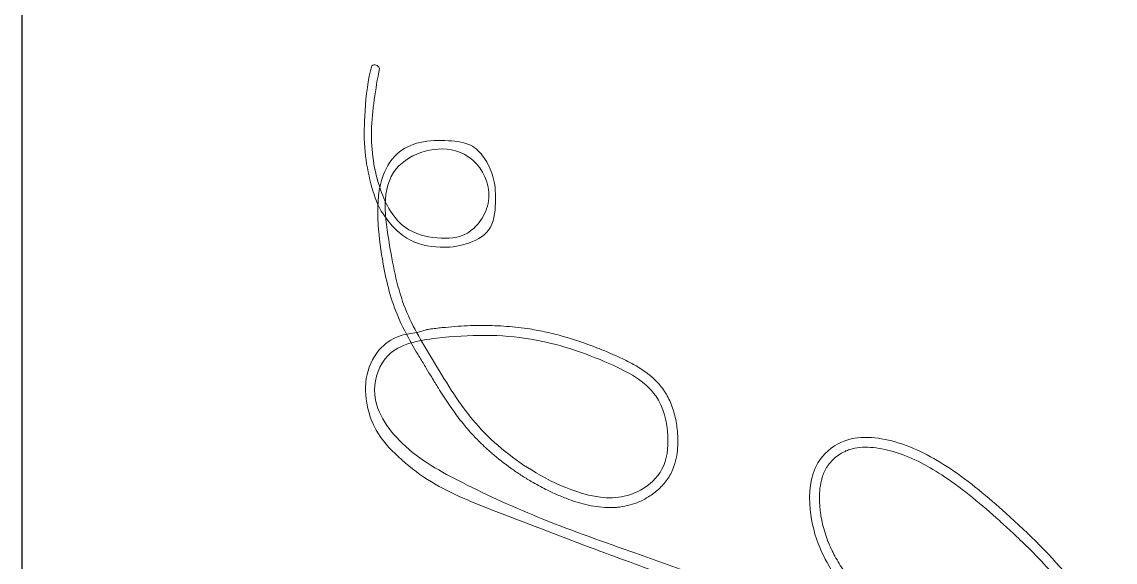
# Model space of a CAD drawing. Header units: inches. Extents: x 274208 to 641690, y -81912 to 129129.
# Drawn here: x 466348.5 to 466617.2, y -19081.4 to -18948.6 of the extents above; entities that cross this region are included whole.
import ezdxf

# ---------------------------------------------------------------- set-up
doc = ezdxf.new("R2010")
doc.units = ezdxf.units.IN
doc.header["$MEASUREMENT"] = 0
doc.layers.add('05.Text', color=253, linetype='Continuous', lineweight=18)
doc.layers.add('12.Khung', color=36, linetype='Continuous', lineweight=25)

# ---------------------------------------------------------------- blocks, each defined once
blk = doc.blocks.new('100')
at = {"layer": '05.Text', "color": 1}
blk.add_arc((1899454.74, -931654.34), 3.02, 106.19728, 217.66697, dxfattribs=at)
for points, knots in [([(1899859.27, -931248.14), (1899864.47, -931233.9), (1899873.27, -931209.78), (1899837.22, -931191.8), (1899801.92, -931201.31), (1899763.99, -931227.78), (1899729.77, -931262.75), (1899699.76, -931298.34), (1899681.65, -931331.82), (1899678.25, -931364.46), (1899697.59, -931386.58), (1899723.85, -931388.38), (1899753.66, -931380.64), (1899787.34, -931356.61), (1899814.34, -931315.11), (1899885.37, -931207.04), (1899812.48, -931325.89), (1899787.25, -931395.7), (1899757.1, -931478.06), (1899732.48, -931549.14), (1899710.38, -931597.8), (1899688.91, -931637.06), (1899657.09, -931659.3), (1899624.39, -931647.22), (1899617.33, -931606.38), (1899616.99, -931560.26), (1899631.89, -931515.06), (1899650.14, -931479.83), (1899678, -931472.97), (1899700.47, -931475.33), (1899713.39, -931489.27), (1899719.74, -931509.44), (1899713.91, -931533.63), (1899698.59, -931563.65), (1899673.32, -931594.53), (1899636.82, -931616.21), (1899601.32, -931638.1), (1899561.78, -931645.6), (1899511.61, -931653.29), (1899497.01, -931604.37), (1899519.32, -931584.66), (1899537, -931583.52), (1899548.11, -931589.03), (1899557.88, -931599.35), (1899559.15, -931616.75), (1899552.93, -931639.34), (1899525.8, -931653.74), (1899491.59, -931658.2), (1899466.68, -931653.74), (1899453.9, -931651.44)], [0, 0, 0, 0, 38.670104, 65.484997, 99.918472, 145.221215, 202.654639, 246.623521, 284.062316, 317.023319, 336.35608, 365.41387, 389.829476, 429.273281, 481.647948, 564.672705, 647.078639, 720.459301, 833.567854, 894.344822, 948.709993, 992.861296, 1029.599615, 1052.307487, 1084.056574, 1142.355658, 1192.837078, 1227.206014, 1253.140932, 1273.661563, 1292.004002, 1306.298243, 1335.831736, 1362.990206, 1407.966333, 1452.62675, 1490.199776, 1530.609313, 1577.650589, 1617.873406, 1642.52542, 1656.053096, 1668.869785, 1678.521365, 1697.40059, 1717.851554, 1745.521332, 1782.211018, 1820.89636, 1820.89636, 1820.89636, 1820.89636]), ([(1899853.99, -931244.9), (1899854.9, -931242.38), (1899855.8, -931239.91), (1899857.41, -931235.1), (1899858.13, -931232.76), (1899859.3, -931228.31), (1899859.73, -931226.19), (1899860.18, -931222.75), (1899860.26, -931221.37), (1899860.21, -931218.81), (1899860.08, -931217.64), (1899859.66, -931215.76), (1899859.42, -931215.01), (1899858.94, -931213.9), (1899858.74, -931213.52), (1899858.4, -931212.92), (1899858.27, -931212.71), (1899857.97, -931212.27), (1899857.81, -931212.05), (1899857.3, -931211.39), (1899856.91, -931210.94), (1899855.66, -931209.65), (1899854.66, -931208.81), (1899852.41, -931207.22), (1899851.15, -931206.47), (1899848.45, -931205.11), (1899847.01, -931204.5), (1899844.05, -931203.45), (1899842.52, -931203.01), (1899838.06, -931202), (1899835.16, -931201.7), (1899829.38, -931201.72), (1899826.51, -931202.04), (1899820.75, -931203.17), (1899817.87, -931203.98), (1899813.33, -931205.57), (1899811.66, -931206.22), (1899808.91, -931207.38), (1899807.83, -931207.86), (1899805.67, -931208.85), (1899804.6, -931209.36), (1899801.42, -931210.95), (1899799.32, -931212.07), (1899793.12, -931215.61), (1899789.09, -931218.21), (1899781.84, -931223.31), (1899778.6, -931225.77), (1899773.03, -931230.22), (1899770.68, -931232.17), (1899766.06, -931236.14), (1899763.77, -931238.16), (1899757.01, -931244.33), (1899752.61, -931248.58), (1899745.19, -931256.09), (1899742.13, -931259.29), (1899736.62, -931265.19), (1899734.17, -931267.87), (1899726.86, -931275.99), (1899722.1, -931281.46), (1899713.04, -931292.64), (1899708.74, -931298.34), (1899701.64, -931308.92), (1899698.74, -931313.71), (1899693.67, -931323.6), (1899691.5, -931328.7), (1899689.11, -931336.34), (1899688.48, -931338.67), (1899687.46, -931343.33), (1899687.08, -931345.66), (1899686.62, -931350.25), (1899686.55, -931352.5), (1899686.79, -931356.84), (1899687.09, -931358.93), (1899687.85, -931361.93), (1899688.17, -931362.93), (1899688.79, -931364.55), (1899689.06, -931365.18), (1899689.67, -931366.43), (1899690, -931367.04), (1899691.08, -931368.87), (1899691.9, -931370.04), (1899694.08, -931372.67), (1899695.52, -931374.05), (1899697.61, -931375.67), (1899698.17, -931376.06), (1899699.25, -931376.76), (1899699.76, -931377.07), (1899700.81, -931377.64), (1899701.35, -931377.91), (1899703, -931378.66), (1899704.15, -931379.09), (1899707.35, -931380.07), (1899709.48, -931380.5), (1899713.91, -931381.03), (1899716.22, -931381.13), (1899720.01, -931381.07), (1899721.49, -931380.99), (1899723.9, -931380.79), (1899724.84, -931380.69), (1899726.7, -931380.47), (1899727.62, -931380.34), (1899730.37, -931379.91), (1899732.17, -931379.56), (1899737.53, -931378.3), (1899741.02, -931377.2), (1899746, -931375.24), (1899747.54, -931374.57), (1899750.6, -931373.14), (1899752.12, -931372.37), (1899756.63, -931369.94), (1899759.58, -931368.13), (1899764.94, -931364.5), (1899767.38, -931362.69), (1899771.42, -931359.46), (1899773.07, -931358.06), (1899775.77, -931355.63), (1899776.85, -931354.63), (1899778.95, -931352.6), (1899779.97, -931351.57), (1899782.95, -931348.47), (1899784.83, -931346.35), (1899789.31, -931340.98), (1899791.84, -931337.65), (1899797, -931330.44), (1899799.61, -931326.56), (1899803.5, -931320.7), (1899804.61, -931319), (1899806.65, -931315.89), (1899807.56, -931314.49), (1899809.43, -931311.64), (1899810.38, -931310.18), (1899813.3, -931305.73), (1899815.31, -931302.66), (1899821.45, -931293.31), (1899825.66, -931286.9), (1899831.98, -931277.33), (1899834.18, -931274), (1899839.7, -931265.68), (1899842.86, -931260.95), (1899846.97, -931254.87), (1899848.25, -931252.97), (1899850.27, -931250.05), (1899851.05, -931248.92), (1899852.15, -931247.37), (1899852.53, -931246.83), (1899853.12, -931246.02), (1899853.35, -931245.71), (1899853.71, -931245.24), (1899853.85, -931245.07), (1899853.99, -931244.9)], [0.005443, 0.005443, 0.005443, 0.005443, 0.040698, 0.040698, 0.075952, 0.075952, 0.111206, 0.111206, 0.137788, 0.137788, 0.16437, 0.16437, 0.184956, 0.184956, 0.196362, 0.196362, 0.203099, 0.203099, 0.209836, 0.209836, 0.22331, 0.22331, 0.249214, 0.249214, 0.275118, 0.275118, 0.301022, 0.301022, 0.326926, 0.326926, 0.37711, 0.37711, 0.427293, 0.427293, 0.477477, 0.477477, 0.506764, 0.506764, 0.525936, 0.525936, 0.545108, 0.545108, 0.583452, 0.583452, 0.660139, 0.660139, 0.724555, 0.724555, 0.772555, 0.772555, 0.820556, 0.820556, 0.916557, 0.916557, 0.985811, 0.985811, 1.042345, 1.042345, 1.155412, 1.155412, 1.26848, 1.26848, 1.358918, 1.358918, 1.449357, 1.449357, 1.487802, 1.487802, 1.526247, 1.526247, 1.564692, 1.564692, 1.603137, 1.603137, 1.623086, 1.623086, 1.63631, 1.63631, 1.649535, 1.649535, 1.675984, 1.675984, 1.712612, 1.712612, 1.725691, 1.725691, 1.737207, 1.737207, 1.748724, 1.748724, 1.771757, 1.771757, 1.810183, 1.810183, 1.848609, 1.848609, 1.872713, 1.872713, 1.888027, 1.888027, 1.903342, 1.903342, 1.933971, 1.933971, 1.995229, 1.995229, 2.022828, 2.022828, 2.050427, 2.050427, 2.105624, 2.105624, 2.154178, 2.154178, 2.189673, 2.189673, 2.214581, 2.214581, 2.23949, 2.23949, 2.289306, 2.289306, 2.360764, 2.360764, 2.432222, 2.432222, 2.460106, 2.460106, 2.48167, 2.48167, 2.503235, 2.503235, 2.546364, 2.546364, 2.632622, 2.632622, 2.680572, 2.680572, 2.758285, 2.758285, 2.799256, 2.799256, 2.831126, 2.831126, 2.850795, 2.850795, 2.865212, 2.865212, 2.87477, 2.87477, 2.87477, 2.87477]), ([(1899853.99, -931244.9), (1899854.9, -931242.38), (1899855.8, -931239.91), (1899857.41, -931235.1), (1899858.13, -931232.76), (1899859.3, -931228.31), (1899859.73, -931226.19), (1899860.18, -931222.75), (1899860.26, -931221.37), (1899860.21, -931218.81), (1899860.08, -931217.64), (1899859.66, -931215.76), (1899859.42, -931215.01), (1899858.94, -931213.9), (1899858.74, -931213.52), (1899858.4, -931212.92), (1899858.27, -931212.71), (1899857.97, -931212.27), (1899857.81, -931212.05), (1899857.3, -931211.39), (1899856.91, -931210.94), (1899855.66, -931209.65), (1899854.66, -931208.81), (1899852.41, -931207.22), (1899851.15, -931206.47), (1899848.45, -931205.11), (1899847.01, -931204.5), (1899844.05, -931203.45), (1899842.52, -931203.01), (1899838.06, -931202), (1899835.16, -931201.7), (1899829.38, -931201.72), (1899826.51, -931202.04), (1899820.75, -931203.17), (1899817.87, -931203.98), (1899813.33, -931205.57), (1899811.66, -931206.22), (1899808.91, -931207.38), (1899807.83, -931207.86), (1899805.67, -931208.85), (1899804.6, -931209.36), (1899801.42, -931210.95), (1899799.32, -931212.07), (1899793.12, -931215.61), (1899789.09, -931218.21), (1899781.84, -931223.31), (1899778.6, -931225.77), (1899773.03, -931230.22), (1899770.68, -931232.17), (1899766.06, -931236.14), (1899763.77, -931238.16), (1899757.01, -931244.33), (1899752.61, -931248.58), (1899745.19, -931256.09), (1899742.13, -931259.29), (1899736.62, -931265.19), (1899734.17, -931267.87), (1899726.86, -931275.99), (1899722.1, -931281.46), (1899713.04, -931292.64), (1899708.74, -931298.34), (1899701.64, -931308.92), (1899698.74, -931313.71), (1899693.67, -931323.6), (1899691.5, -931328.7), (1899689.11, -931336.34), (1899688.48, -931338.67), (1899687.46, -931343.33), (1899687.08, -931345.66), (1899686.62, -931350.25), (1899686.55, -931352.5), (1899686.79, -931356.84), (1899687.09, -931358.93), (1899687.85, -931361.93), (1899688.17, -931362.93), (1899688.79, -931364.55), (1899689.06, -931365.18), (1899689.67, -931366.43), (1899690, -931367.04), (1899691.08, -931368.87), (1899691.9, -931370.04), (1899694.08, -931372.67), (1899695.52, -931374.05), (1899697.61, -931375.67), (1899698.17, -931376.06), (1899699.25, -931376.76), (1899699.76, -931377.07), (1899700.81, -931377.64), (1899701.35, -931377.91), (1899703, -931378.66), (1899704.15, -931379.09), (1899707.35, -931380.07), (1899709.48, -931380.5), (1899713.91, -931381.03), (1899716.22, -931381.13), (1899720.01, -931381.07), (1899721.49, -931380.99), (1899723.9, -931380.79), (1899724.84, -931380.69), (1899726.7, -931380.47), (1899727.62, -931380.34), (1899730.37, -931379.91), (1899732.17, -931379.56), (1899737.53, -931378.3), (1899741.02, -931377.2), (1899746, -931375.24), (1899747.54, -931374.57), (1899750.6, -931373.14), (1899752.12, -931372.37), (1899756.63, -931369.94), (1899759.58, -931368.13), (1899764.94, -931364.5), (1899767.38, -931362.69), (1899771.42, -931359.46), (1899773.07, -931358.06), (1899775.77, -931355.63), (1899776.85, -931354.63), (1899778.95, -931352.6), (1899779.97, -931351.57), (1899782.95, -931348.47), (1899784.83, -931346.35), (1899789.31, -931340.98), (1899791.84, -931337.65), (1899797, -931330.44), (1899799.61, -931326.56), (1899803.5, -931320.7), (1899804.61, -931319), (1899806.65, -931315.89), (1899807.56, -931314.49), (1899809.43, -931311.64), (1899810.38, -931310.18), (1899813.3, -931305.73), (1899815.31, -931302.66), (1899821.45, -931293.31), (1899825.66, -931286.9), (1899831.98, -931277.33), (1899834.18, -931274), (1899839.7, -931265.68), (1899842.86, -931260.95), (1899846.97, -931254.87), (1899848.25, -931252.97), (1899850.27, -931250.05), (1899851.05, -931248.92), (1899852.15, -931247.37), (1899852.53, -931246.83), (1899853.12, -931246.02), (1899853.35, -931245.71), (1899853.71, -931245.24), (1899853.85, -931245.07), (1899853.99, -931244.9)], [0.005443, 0.005443, 0.005443, 0.005443, 0.040698, 0.040698, 0.075952, 0.075952, 0.111206, 0.111206, 0.137788, 0.137788, 0.16437, 0.16437, 0.184956, 0.184956, 0.196362, 0.196362, 0.203099, 0.203099, 0.209836, 0.209836, 0.22331, 0.22331, 0.249214, 0.249214, 0.275118, 0.275118, 0.301022, 0.301022, 0.326926, 0.326926, 0.37711, 0.37711, 0.427293, 0.427293, 0.477477, 0.477477, 0.506764, 0.506764, 0.525936, 0.525936, 0.545108, 0.545108, 0.583452, 0.583452, 0.660139, 0.660139, 0.724555, 0.724555, 0.772555, 0.772555, 0.820556, 0.820556, 0.916557, 0.916557, 0.985811, 0.985811, 1.042345, 1.042345, 1.155412, 1.155412, 1.26848, 1.26848, 1.358918, 1.358918, 1.449357, 1.449357, 1.487802, 1.487802, 1.526247, 1.526247, 1.564692, 1.564692, 1.603137, 1.603137, 1.623086, 1.623086, 1.63631, 1.63631, 1.649535, 1.649535, 1.675984, 1.675984, 1.712612, 1.712612, 1.725691, 1.725691, 1.737207, 1.737207, 1.748724, 1.748724, 1.771757, 1.771757, 1.810183, 1.810183, 1.848609, 1.848609, 1.872713, 1.872713, 1.888027, 1.888027, 1.903342, 1.903342, 1.933971, 1.933971, 1.995229, 1.995229, 2.022828, 2.022828, 2.050427, 2.050427, 2.105624, 2.105624, 2.154178, 2.154178, 2.189673, 2.189673, 2.214581, 2.214581, 2.23949, 2.23949, 2.289306, 2.289306, 2.360764, 2.360764, 2.432222, 2.432222, 2.460106, 2.460106, 2.48167, 2.48167, 2.503235, 2.503235, 2.546364, 2.546364, 2.632622, 2.632622, 2.680572, 2.680572, 2.758285, 2.758285, 2.799256, 2.799256, 2.831126, 2.831126, 2.850795, 2.850795, 2.865212, 2.865212, 2.87477, 2.87477, 2.87477, 2.87477]), ([(1899614.35, -931622.57), (1899614.16, -931621.29), (1899613.99, -931620.01), (1899613.67, -931617.42), (1899613.51, -931616.11), (1899613.23, -931613.49), (1899613.09, -931612.18), (1899612.71, -931608.28), (1899612.5, -931605.7), (1899611.98, -931597.98), (1899611.8, -931592.89), (1899611.81, -931582.9), (1899611.98, -931577.98), (1899612.71, -931568.41), (1899613.25, -931563.74), (1899614.52, -931555.64), (1899615.18, -931552.2), (1899616.69, -931545.36), (1899617.54, -931541.95), (1899620.4, -931531.77), (1899622.69, -931525.03), (1899626.25, -931515.91), (1899627.23, -931513.5), (1899628.74, -931509.94), (1899629.24, -931508.78), (1899630.78, -931505.31), (1899631.84, -931502.97), (1899634.14, -931498.3), (1899635.36, -931495.98), (1899638.2, -931491.15), (1899639.85, -931488.65), (1899643.53, -931483.91), (1899645.57, -931481.68), (1899648.94, -931478.7), (1899650.07, -931477.8), (1899651.87, -931476.52), (1899652.5, -931476.11), (1899653.77, -931475.31), (1899654.41, -931474.93), (1899656.37, -931473.85), (1899657.71, -931473.2), (1899662.08, -931471.34), (1899665.21, -931470.38), (1899671.56, -931468.97), (1899674.78, -931468.52), (1899679, -931468.22), (1899679.99, -931468.17), (1899681.98, -931468.11), (1899682.98, -931468.1), (1899686, -931468.15), (1899688.02, -931468.28), (1899692.26, -931468.83), (1899694.48, -931469.27), (1899698.17, -931470.38), (1899699.66, -931470.92), (1899701.74, -931471.87), (1899702.35, -931472.17), (1899704.17, -931473.14), (1899705.34, -931473.86), (1899708.62, -931476.18), (1899710.59, -931477.94), (1899714.15, -931481.8), (1899715.73, -931483.9), (1899718.06, -931487.64), (1899718.92, -931489.24), (1899720.41, -931492.5), (1899721.05, -931494.17), (1899722.26, -931497.94), (1899722.76, -931500.07), (1899723.31, -931503.41), (1899723.46, -931504.61), (1899723.66, -931507.01), (1899723.71, -931508.21), (1899723.75, -931511.79), (1899723.6, -931514.16), (1899722.8, -931520.89), (1899721.81, -931525.18), (1899719.99, -931531.23), (1899719.35, -931533.12), (1899718.24, -931536.19), (1899717.77, -931537.4), (1899716.82, -931539.8), (1899716.33, -931540.99), (1899714.8, -931544.52), (1899713.72, -931546.84), (1899711.03, -931552.2), (1899709.37, -931555.22), (1899706.37, -931560.31), (1899705.07, -931562.41), (1899702.37, -931566.57), (1899700.97, -931568.63), (1899696.63, -931574.7), (1899693.55, -931578.63), (1899688.09, -931584.94), (1899685.81, -931587.4), (1899681.47, -931591.78), (1899679.43, -931593.72), (1899675.97, -931596.81), (1899674.57, -931598.01), (1899671.75, -931600.33), (1899670.32, -931601.46), (1899665.99, -931604.77), (1899663.05, -931606.86), (1899656.86, -931611.06), (1899653.6, -931613.15), (1899648.11, -931616.58), (1899645.89, -931617.94), (1899641.8, -931620.43), (1899639.94, -931621.55), (1899635.93, -931623.98), (1899633.77, -931625.3), (1899630.38, -931627.34), (1899629.16, -931628.07), (1899627.93, -931628.79)], [5.551084, 5.551084, 5.551084, 5.551084, 5.569108, 5.569108, 5.588035, 5.588035, 5.606961, 5.606961, 5.644815, 5.644815, 5.720522, 5.720522, 5.794932, 5.794932, 5.866505, 5.866505, 5.919685, 5.919685, 5.972865, 5.972865, 6.079225, 6.079225, 6.117341, 6.117341, 6.135724, 6.135724, 6.172489, 6.172489, 6.209255, 6.209255, 6.250718, 6.250718, 6.292181, 6.292181, 6.311653, 6.311653, 6.321678, 6.321678, 6.331702, 6.331702, 6.35175, 6.35175, 6.395715, 6.395715, 6.43968, 6.43968, 6.453221, 6.453221, 6.466762, 6.466762, 6.493844, 6.493844, 6.523426, 6.523426, 6.543833, 6.543833, 6.552482, 6.552482, 6.569781, 6.569781, 6.603451, 6.603451, 6.637121, 6.637121, 6.660637, 6.660637, 6.684153, 6.684153, 6.713179, 6.713179, 6.729438, 6.729438, 6.745697, 6.745697, 6.778214, 6.778214, 6.83938, 6.83938, 6.867777, 6.867777, 6.886587, 6.886587, 6.905398, 6.905398, 6.94302, 6.94302, 6.994171, 6.994171, 7.030967, 7.030967, 7.067763, 7.067763, 7.141355, 7.141355, 7.190714, 7.190714, 7.232222, 7.232222, 7.259318, 7.259318, 7.286414, 7.286414, 7.340607, 7.340607, 7.399057, 7.399057, 7.438756, 7.438756, 7.471947, 7.471947, 7.51039, 7.51039, 7.531847, 7.531847, 7.531847, 7.531847]), ([(1899616.17, -931628.5), (1899614.16, -931621.29), (1899613.99, -931620.01), (1899613.67, -931617.42), (1899613.51, -931616.11), (1899613.23, -931613.49), (1899613.09, -931612.18), (1899612.71, -931608.28), (1899612.5, -931605.7), (1899611.98, -931597.98), (1899611.8, -931592.89), (1899611.81, -931582.9), (1899611.98, -931577.98), (1899612.71, -931568.41), (1899613.25, -931563.74), (1899614.52, -931555.64), (1899615.18, -931552.2), (1899616.69, -931545.36), (1899617.54, -931541.95), (1899620.4, -931531.77), (1899622.69, -931525.03), (1899626.25, -931515.91), (1899627.23, -931513.5), (1899628.74, -931509.94), (1899629.24, -931508.78), (1899630.78, -931505.31), (1899631.84, -931502.97), (1899634.14, -931498.3), (1899635.36, -931495.98), (1899638.2, -931491.15), (1899639.85, -931488.65), (1899643.53, -931483.91), (1899645.57, -931481.68), (1899648.94, -931478.7), (1899650.07, -931477.8), (1899651.87, -931476.52), (1899652.5, -931476.11), (1899653.77, -931475.31), (1899654.41, -931474.93), (1899656.37, -931473.85), (1899657.71, -931473.2), (1899662.08, -931471.34), (1899665.21, -931470.38), (1899671.56, -931468.97), (1899674.78, -931468.52), (1899679, -931468.22), (1899679.99, -931468.17), (1899681.98, -931468.11), (1899682.98, -931468.1), (1899686, -931468.15), (1899688.02, -931468.28), (1899692.26, -931468.83), (1899694.48, -931469.27), (1899698.17, -931470.38), (1899699.66, -931470.92), (1899701.74, -931471.87), (1899702.35, -931472.17), (1899704.17, -931473.14), (1899705.34, -931473.86), (1899708.62, -931476.18), (1899710.59, -931477.94), (1899714.15, -931481.8), (1899715.73, -931483.9), (1899718.06, -931487.64), (1899718.92, -931489.24), (1899720.41, -931492.5), (1899721.05, -931494.17), (1899722.26, -931497.94), (1899722.76, -931500.07), (1899723.31, -931503.41), (1899723.46, -931504.61), (1899723.66, -931507.01), (1899723.71, -931508.21), (1899723.75, -931511.79), (1899723.6, -931514.16), (1899722.8, -931520.89), (1899721.81, -931525.18), (1899719.99, -931531.23), (1899719.35, -931533.12), (1899718.24, -931536.19), (1899717.77, -931537.4), (1899716.82, -931539.8), (1899716.33, -931540.99), (1899714.8, -931544.52), (1899713.72, -931546.84), (1899711.03, -931552.2), (1899709.37, -931555.22), (1899706.37, -931560.31), (1899705.07, -931562.41), (1899702.37, -931566.57), (1899700.97, -931568.63), (1899696.63, -931574.7), (1899693.55, -931578.63), (1899688.09, -931584.94), (1899685.81, -931587.4), (1899681.47, -931591.78), (1899679.43, -931593.72), (1899675.97, -931596.81), (1899674.57, -931598.01), (1899671.75, -931600.33), (1899670.32, -931601.46), (1899665.99, -931604.77), (1899663.05, -931606.86), (1899656.86, -931611.06), (1899653.6, -931613.15), (1899648.11, -931616.58), (1899645.89, -931617.94), (1899641.8, -931620.43), (1899639.94, -931621.55), (1899635.93, -931623.98), (1899633.77, -931625.3), (1899630.38, -931627.34), (1899629.16, -931628.07), (1899622.52, -931632.01)], [5.551084, 5.551084, 5.551084, 5.551084, 5.569108, 5.569108, 5.588035, 5.588035, 5.606961, 5.606961, 5.644815, 5.644815, 5.720522, 5.720522, 5.794932, 5.794932, 5.866505, 5.866505, 5.919685, 5.919685, 5.972865, 5.972865, 6.079225, 6.079225, 6.117341, 6.117341, 6.135724, 6.135724, 6.172489, 6.172489, 6.209255, 6.209255, 6.250718, 6.250718, 6.292181, 6.292181, 6.311653, 6.311653, 6.321678, 6.321678, 6.331702, 6.331702, 6.35175, 6.35175, 6.395715, 6.395715, 6.43968, 6.43968, 6.453221, 6.453221, 6.466762, 6.466762, 6.493844, 6.493844, 6.523426, 6.523426, 6.543833, 6.543833, 6.552482, 6.552482, 6.569781, 6.569781, 6.603451, 6.603451, 6.637121, 6.637121, 6.660637, 6.660637, 6.684153, 6.684153, 6.713179, 6.713179, 6.729438, 6.729438, 6.745697, 6.745697, 6.778214, 6.778214, 6.83938, 6.83938, 6.867777, 6.867777, 6.886587, 6.886587, 6.905398, 6.905398, 6.94302, 6.94302, 6.994171, 6.994171, 7.030967, 7.030967, 7.067763, 7.067763, 7.141355, 7.141355, 7.190714, 7.190714, 7.232222, 7.232222, 7.259318, 7.259318, 7.286414, 7.286414, 7.340607, 7.340607, 7.399057, 7.399057, 7.438756, 7.438756, 7.471947, 7.471947, 7.51039, 7.51039, 7.531847, 7.531847, 7.531847, 7.531847]), ([(1899766.02, -931473.58), (1899760.09, -931489.75), (1899746.78, -931526.01), (1899727.76, -931575.55), (1899711.6, -931616.74), (1899693.2, -931639.74), (1899678.49, -931653.57), (1899660.53, -931659.85), (1899642.03, -931660.81), (1899625.37, -931652.34), (1899617.6, -931639.62), (1899616.58, -931631.71), (1899616.17, -931628.5)], [0, 0, 0, 0, 51.620059, 115.792549, 159.843642, 182.784837, 203.908194, 219.178523, 239.002446, 257.942115, 272.109523, 281.752241, 281.752241, 281.752241, 281.752241]), ([(1899622.52, -931632.01), (1899617.38, -931634.76), (1899602.23, -931642.84), (1899577.3, -931649.08), (1899548.79, -931652.86), (1899524.77, -931652.63), (1899505.55, -931642.44), (1899498.01, -931626.01), (1899497.98, -931610.03), (1899499.57, -931594.56), (1899510.1, -931585.53), (1899522.25, -931580.36), (1899537.11, -931579.75), (1899554.66, -931581.69), (1899562.73, -931598.17), (1899564.75, -931615.69), (1899560.99, -931632.67), (1899550.85, -931643.68), (1899540.01, -931652.08), (1899524.18, -931657.2), (1899504.62, -931661), (1899481.17, -931660.75), (1899463.46, -931658.95), (1899453.33, -931656.43), (1899452.35, -931656.18)], [0, 0, 0, 0, 17.444803, 51.423523, 76.097694, 104.034238, 122.097646, 137.844471, 155.285197, 170.422276, 181.823711, 194.8616, 209.381641, 226.805682, 243.012365, 259.038031, 280.353621, 292.050209, 303.319133, 321.184764, 341.17855, 362.988077, 391.259204, 394.296472, 394.296472, 394.296472, 394.296472])]:
    blk.add_open_spline(points, degree=3, knots=knots, dxfattribs=at)
at = {"layer": '12.Khung'}
blk.add_line((1896212.63, -931871.09), (1901212.58, -931871.09), dxfattribs=at)

msp = doc.modelspace()

# ---------------------------------------------------------------- block references
at = {"layer": '05.Text', "xscale": 0.4, "yscale": 0.4, "zscale": 0.4, "rotation": 270}
msp.add_blockref('100', (839096.95, 740821.52), dxfattribs=at)

doc.saveas('drawing.dxf')
